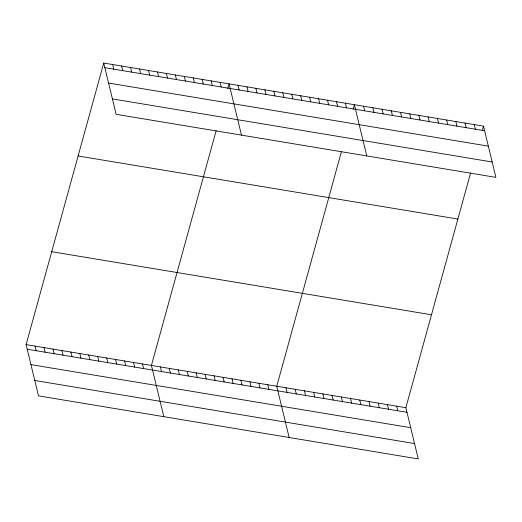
<?xml version="1.0" encoding="UTF-8"?>
<svg xmlns="http://www.w3.org/2000/svg" width="522" height="522" viewBox="0 0 522 522"><rect width="100%" height="100%" fill="white"/><g stroke="black" fill="none" stroke-linecap="round" stroke-linejoin="round"><path stroke-width="0.78" d="M470.59 172.978L405.868 407.695L418.266 458.942L38.497 395.865L26.1 344.618L103.734 63.058L483.502 126.135L495.9 177.382L116.132 114.305L103.734 63.058M216.141 130.715L151.426 365.433L163.823 416.68M227.788 88.479L229.06 83.872L241.458 135.12M341.466 151.53L276.745 386.254L289.142 437.495M353.113 109.294L354.379 104.687L366.777 155.934M482.23 130.741L483.502 126.135M104.85 67.671L484.618 130.748M108.569 83.057L488.344 146.134M112.406 98.912L492.174 161.99M78.117 155.974L457.885 219.051M51.717 251.702L431.485 314.779M26.1 344.618L405.868 407.695M27.216 349.231L406.984 412.308M30.942 364.617L410.71 427.701M34.772 380.473L414.546 443.556M474.283 124.601L475.392 129.215M465.056 123.068L466.172 127.681M455.837 121.541L456.952 126.148M446.61 120.008L447.726 124.621M437.39 118.474L438.506 123.088M428.164 116.941L429.28 121.554M418.944 115.414L420.06 120.021M409.718 113.881L410.834 118.494M400.498 112.347L401.614 116.961M391.272 110.814L392.387 115.427M382.052 109.287L383.168 113.894M372.825 107.754L373.941 112.36M363.606 106.22L364.721 110.834M345.427 103.199L346.543 107.813M336.475 101.712L337.59 106.325M327.529 100.231L328.645 104.837M396.648 406.168L397.764 410.775M318.577 98.743L319.692 103.349M387.422 404.635L388.538 409.248M309.624 97.255L310.74 101.868M378.202 403.101L379.318 407.715M300.672 95.767L301.788 100.381M368.976 401.568L370.091 406.181M291.72 94.28L292.835 98.893M359.756 400.041L360.872 404.648M282.767 92.792L283.883 97.405M350.53 398.508L351.645 403.114M273.815 91.304L274.931 95.917M341.31 396.974L342.425 401.588M264.863 89.823L265.979 94.43M332.083 395.441L333.199 400.054M255.91 88.335L257.026 92.942M322.864 393.908L323.979 398.521M246.958 86.848L248.074 91.454M313.637 392.381L314.753 396.988M238.006 85.36L239.122 89.973M304.417 390.847L305.533 395.461M295.191 389.314L296.307 393.927M220.108 82.385L221.224 86.998M285.971 387.781L287.087 392.394M211.156 80.897L212.271 85.51M202.203 79.409L203.319 84.022M267.793 384.766L268.908 389.373M193.251 77.928L194.367 82.535M258.847 383.278L259.963 387.892M184.299 76.44L185.414 81.047M249.894 381.791L251.01 386.404M175.346 74.953L176.462 79.566M240.942 380.303L242.058 384.916M166.394 73.465L167.51 78.078M231.99 378.815L233.106 383.429M157.442 71.977L158.558 76.59M223.038 377.328L224.153 381.941M148.489 70.49L149.605 75.103M214.085 375.847L215.201 380.453M139.544 69.002L140.653 73.615M205.133 374.359L206.249 378.965M130.591 67.521L131.707 72.127M196.181 372.871L197.296 377.478M121.639 66.033L122.755 70.64M187.228 371.383L188.344 375.997M112.687 64.545L113.803 69.152M178.276 369.896L179.392 374.509M169.33 368.408L170.44 373.021M160.378 366.92L161.494 371.533M142.473 363.951L143.589 368.558M133.521 362.464L134.637 367.07M124.569 360.976L125.685 365.589M115.616 359.488L116.732 364.102M106.664 358.001L107.78 362.614M97.712 356.513L98.828 361.126M88.76 355.025L89.875 359.638M79.807 353.544L80.923 358.151M70.861 352.056L71.971 356.663M61.909 350.569L63.025 355.175M52.957 349.081L54.073 353.694M44.005 347.593L45.12 352.206M35.052 346.106L36.168 350.719"/></g></svg>
